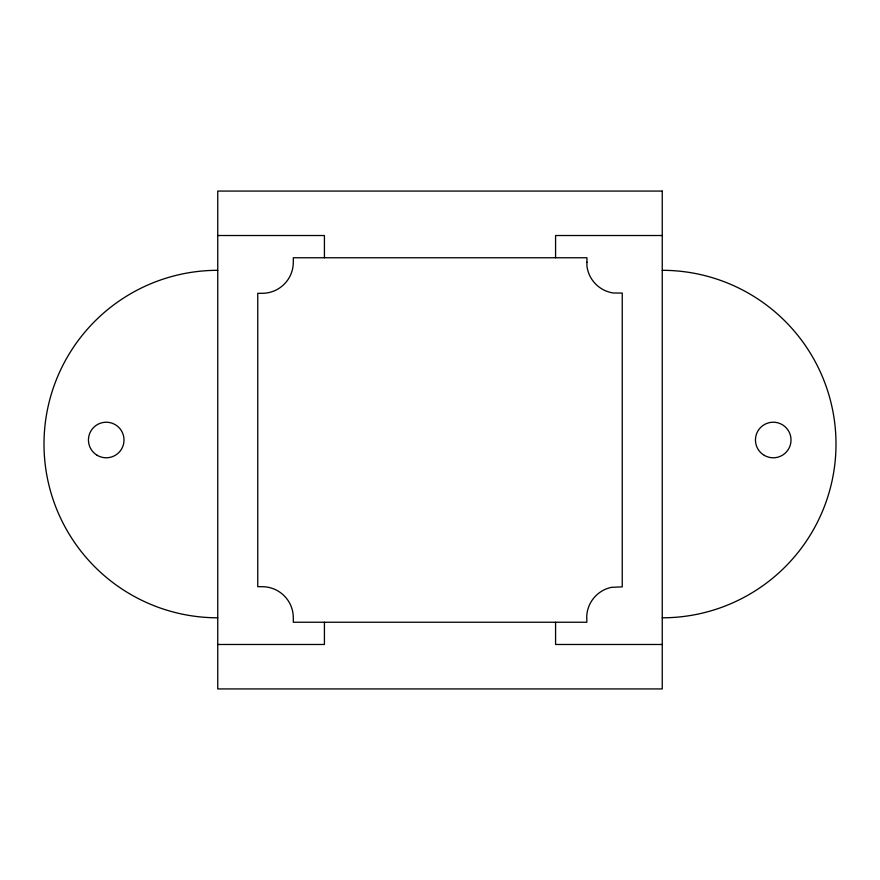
<?xml version="1.0" encoding="UTF-8"?>
<svg xmlns="http://www.w3.org/2000/svg" width="880" height="880" viewBox="0 0 880 880"><rect width="100%" height="100%" fill="white"/><g stroke="black" fill="none" stroke-linecap="round" stroke-linejoin="round"><path stroke-width="1.32" d="M217.745 235.521L324.423 235.521L324.423 257.752M662.255 235.521L555.577 235.521L555.577 257.752M217.745 644.479L324.423 644.479L324.423 622.248M662.255 644.479L555.577 644.479L555.577 622.248M217.745 617.804A173.745 173.745 0 0 1 44 444.059A173.745 173.745 0 0 1 217.745 270.314M662.255 270.314A173.745 173.745 0 0 1 836 444.059A173.745 173.745 0 0 1 662.255 617.804M586.949 262.196L586.916 265.947A31.119 31.119 0 0 0 613.437 293.007L622.248 293.051L622.248 586.861L611.38 587.356A31.119 31.119 0 0 0 586.729 616.132L586.861 622.248L293.315 622.248L293.315 617.804A31.119 31.119 0 0 0 262.196 586.685L257.752 586.685L257.752 293.315L262.196 293.315A31.119 31.119 0 0 0 293.315 262.196L293.315 257.752L586.949 257.752L586.949 262.196M662.255 191.07L217.745 191.07L217.745 688.93L662.255 688.93L662.255 191.07M97.174 455.301A17.776 17.776 0 0 0 124.014 440.209A17.776 17.776 0 0 0 97.526 424.501A17.776 17.776 0 0 0 97.174 455.301M764.346 455.4A17.776 17.776 0 0 0 791.021 440A17.776 17.776 0 0 0 764.346 424.6A17.776 17.776 0 0 0 764.346 455.4"/></g></svg>
